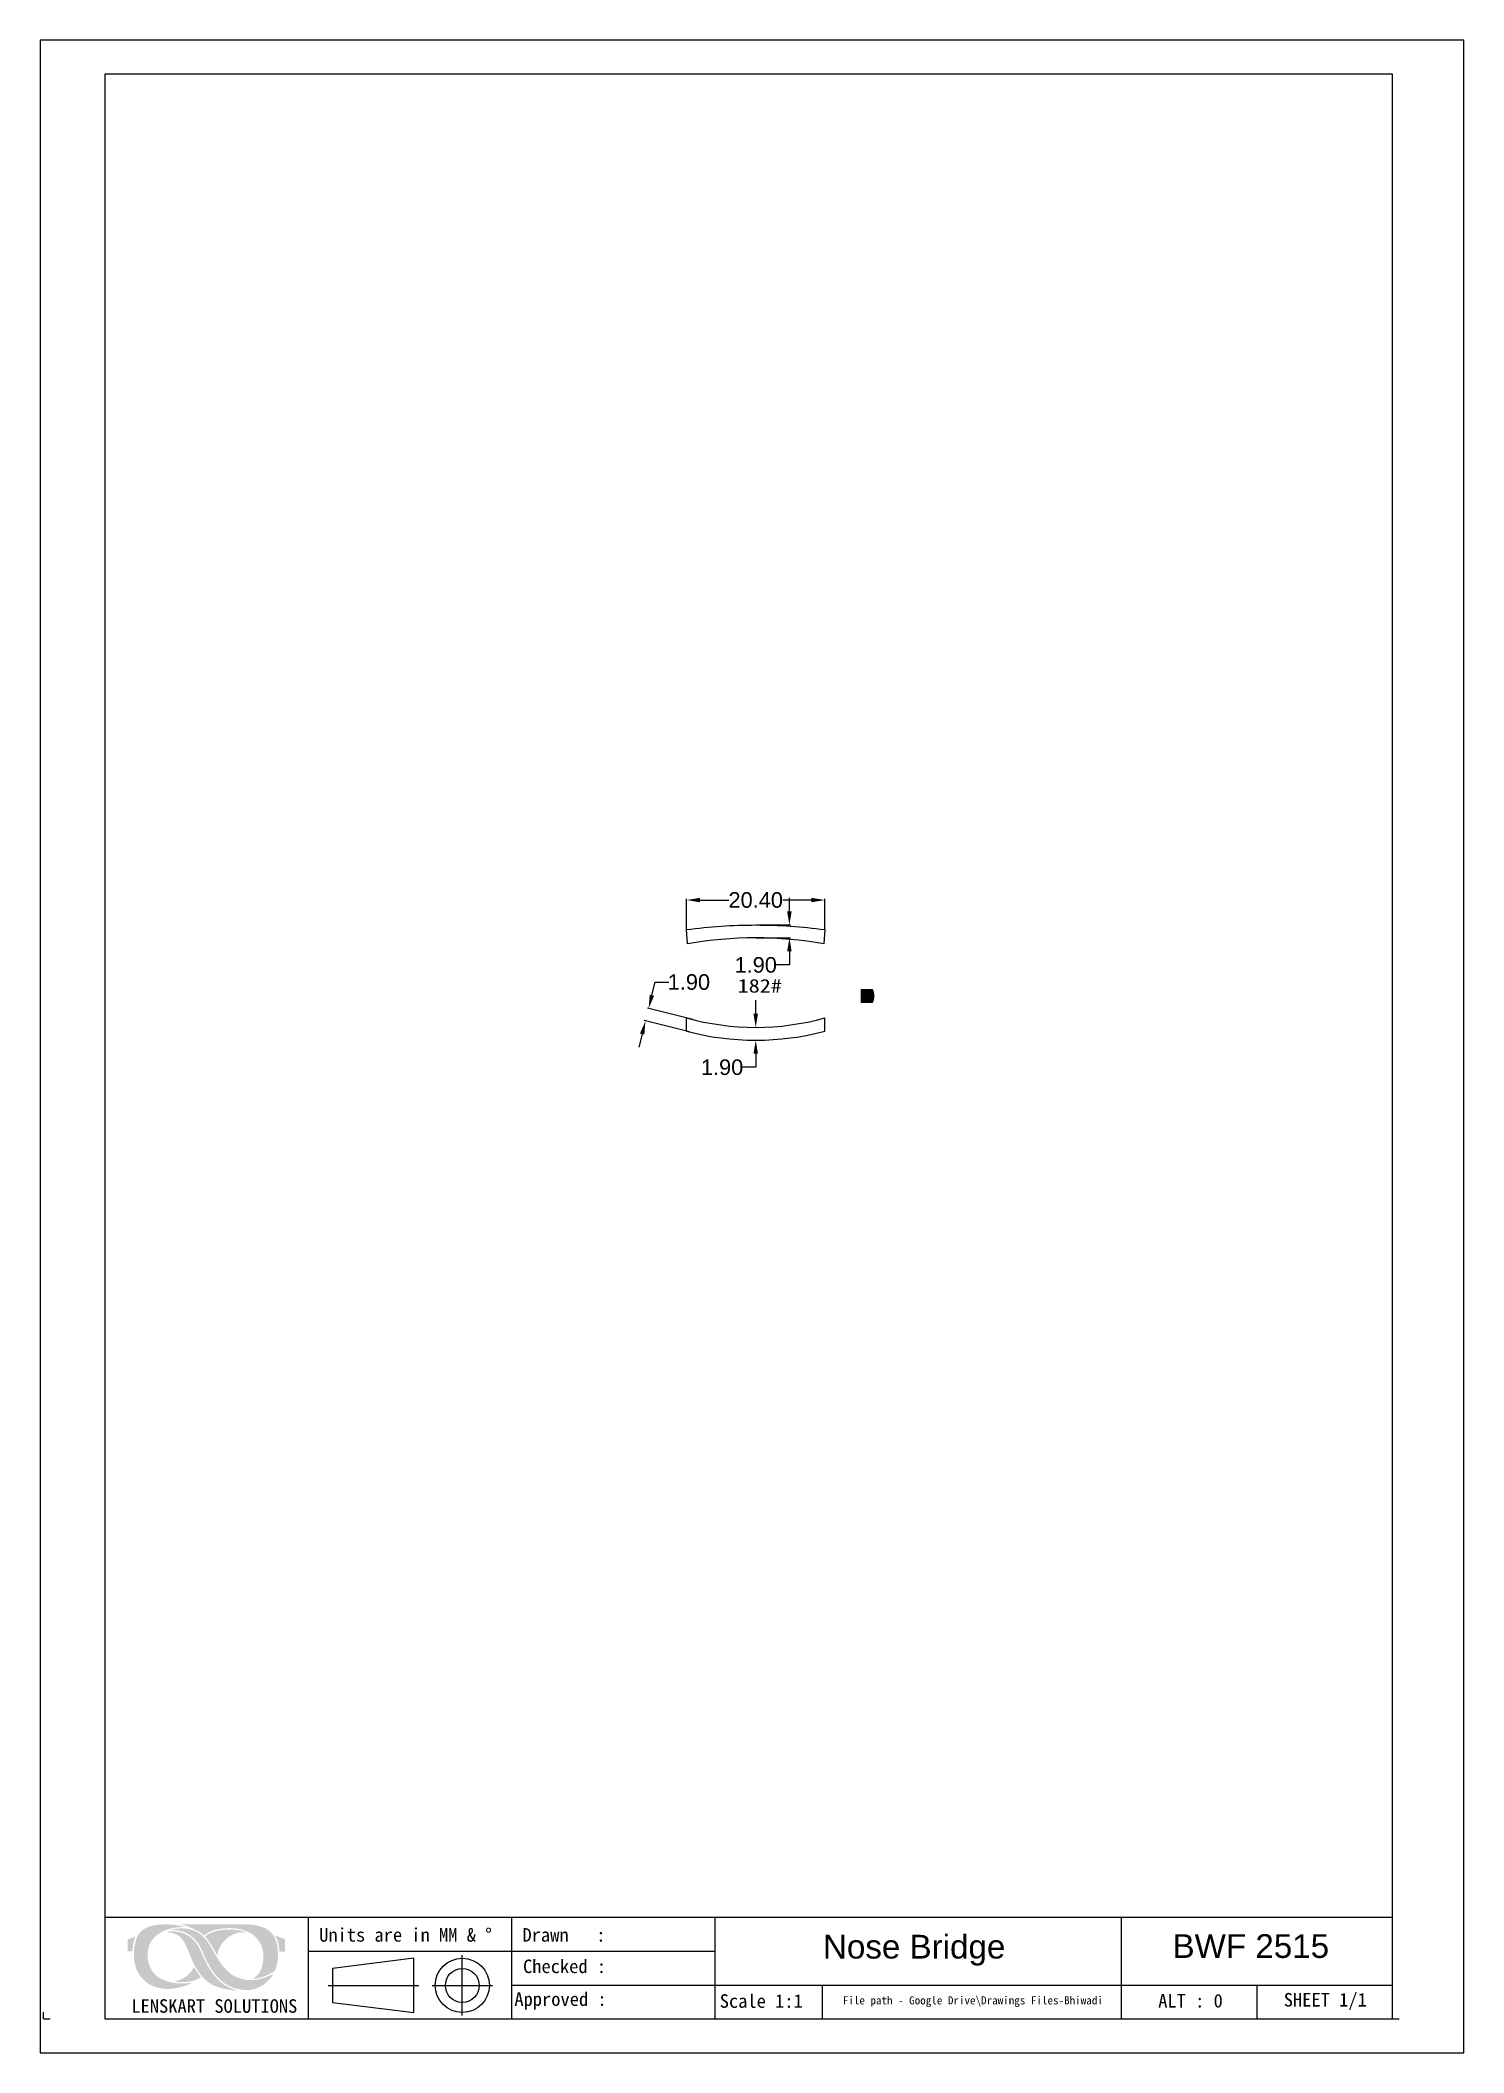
# Model space of a CAD drawing. Header units: millimetres. Extents: x 2422 to 2632, y 1247 to 1544.
import ezdxf

# ---------------------------------------------------------------- set-up
doc = ezdxf.new("R2010")
doc.units = ezdxf.units.MM
doc.layers.add('图框-线条', color=7, linetype='Continuous')
doc.layers.add('绘图', color=7, linetype='Continuous', lineweight=13)
doc.layers.add('绘图层', color=7, linetype='Continuous', lineweight=15)
doc.styles.get("Standard").update_dxf_attribs({"font": 'arial.ttf'})
doc.styles.add('宋体', font='SimSun.ttf')
doc.dimstyles.new('Standard$0', dxfattribs={"dimtxt": 2.3, "dimasz": 2, "dimexe": 1, "dimexo": 1, "dimgap": 1, "dimtad": 0, "dimtih": 1, "dimtoh": 1, "dimdec": 1, "dimzin": 0, "dimdsep": 46, "dimtxsty": 'Standard', "dimcen": 0, "dimclrd": 4, "dimclre": 4, "dimclrt": 4, "dimadec": 1, "dimazin": 0, "dimtfac": 1, "dimtdec": 1, "dimtofl": 0, "dimtmove": 0, "dimatfit": 0, "dimfxl": 1, "dimtolj": 1, "dimtzin": 0, "dimarcsym": 0})

# ---------------------------------------------------------------- blocks, each defined once
blk = doc.blocks.new('*D6')
at = {"color": 0, "lineweight": -2, "transparency": 16777216}
for p, q in [((2517.6, 1412.87), (2517.6, 1417.36)), ((2519.6, 1417.18), (2523.81, 1417.18)), ((2536, 1417.18), (2531.79, 1417.18)), ((2538, 1412.87), (2538, 1417.36))]:
    blk.add_line(p, q, dxfattribs=at)
at = {"color": 0, "transparency": 16777216}
for points in [[(2519.6, 1417.51), (2519.6, 1416.85), (2517.6, 1417.18)], [(2536, 1417.51), (2536, 1416.85), (2538, 1417.18)]]:
    blk.add_solid(points, dxfattribs=at)
at = {"layer": 'Defpoints', "color": 0, "transparency": 16777216}
for p in [(2517.6, 1417.18), (2517.6, 1412.81), (2538, 1412.81)]:
    blk.add_point(p, dxfattribs=at)
at = {"color": 0, "lineweight": 9, "transparency": 16777216, "insert": (2527.8, 1417.18), "char_height": 2.3, "attachment_point": 5}
blk.add_mtext('\\A1;20.40', dxfattribs=at)
blk = doc.blocks.new('*D7')
at = {"color": 0, "lineweight": -2, "transparency": 16777216}
for p, q in [((2532.77, 1415.5), (2532.77, 1417.5)), ((2527.86, 1413.5), (2532.95, 1413.5)), ((2527.86, 1411.6), (2532.95, 1411.6)), ((2532.77, 1409.6), (2532.77, 1407.6)), ((2532.77, 1407.6), (2530.77, 1407.6))]:
    blk.add_line(p, q, dxfattribs=at)
at = {"color": 0, "transparency": 16777216}
for points in [[(2532.43, 1415.5), (2533.1, 1415.5), (2532.77, 1413.5)], [(2532.43, 1409.6), (2533.1, 1409.6), (2532.77, 1411.6)]]:
    blk.add_solid(points, dxfattribs=at)
at = {"layer": 'Defpoints', "color": 0, "transparency": 16777216}
for p in [(2527.8, 1413.5), (2527.8, 1411.6), (2532.77, 1411.6)]:
    blk.add_point(p, dxfattribs=at)
at = {"color": 0, "lineweight": 9, "transparency": 16777216, "insert": (2527.8, 1407.6), "char_height": 2.3, "attachment_point": 5}
blk.add_mtext('\\A1;1.90', dxfattribs=at)
blk = doc.blocks.new('*D8')
at = {"color": 0, "lineweight": -2, "transparency": 16777216}
for p, q in [((2527.8, 1400.4), (2527.8, 1402.4)), ((2527.86, 1398.4), (2527.98, 1398.4)), ((2527.86, 1396.5), (2527.98, 1396.5)), ((2527.8, 1394.5), (2527.8, 1392.5)), ((2527.8, 1392.5), (2525.8, 1392.5))]:
    blk.add_line(p, q, dxfattribs=at)
at = {"color": 0, "transparency": 16777216}
for points in [[(2527.47, 1400.4), (2528.13, 1400.4), (2527.8, 1398.4)], [(2527.47, 1394.5), (2528.13, 1394.5), (2527.8, 1396.5)]]:
    blk.add_solid(points, dxfattribs=at)
at = {"layer": 'Defpoints', "color": 0, "transparency": 16777216}
for p in [(2527.8, 1398.4), (2527.8, 1396.5), (2527.8, 1396.5)]:
    blk.add_point(p, dxfattribs=at)
at = {"color": 0, "lineweight": 9, "transparency": 16777216, "insert": (2522.84, 1392.5), "char_height": 2.3, "attachment_point": 5}
blk.add_mtext('\\A1;1.90', dxfattribs=at)
blk = doc.blocks.new('*D9')
at = {"color": 0, "lineweight": -2, "transparency": 16777216}
for p, q in [((2512.48, 1403.13), (2512.97, 1405.07)), ((2512.97, 1405.07), (2514.97, 1405.07)), ((2518.05, 1397.71), (2511.36, 1399.39)), ((2518.51, 1399.55), (2511.82, 1401.24)), ((2511.04, 1397.41), (2510.56, 1395.47))]:
    blk.add_line(p, q, dxfattribs=at)
at = {"color": 0, "transparency": 16777216}
for points in [[(2512.16, 1403.21), (2512.81, 1403.05), (2512, 1401.19)], [(2510.72, 1397.49), (2511.37, 1397.33), (2511.53, 1399.35)]]:
    blk.add_solid(points, dxfattribs=at)
at = {"layer": 'Defpoints', "color": 0, "transparency": 16777216}
for p in [(2511.53, 1399.35), (2518.57, 1399.54), (2518.11, 1397.7)]:
    blk.add_point(p, dxfattribs=at)
at = {"color": 0, "lineweight": 9, "transparency": 16777216, "insert": (2517.94, 1405.07), "char_height": 2.3, "attachment_point": 5}
blk.add_mtext('\\A1;1.90', dxfattribs=at)
blk = doc.blocks.new('hfh')
at = {"layer": '图框-线条', "lineweight": 0, "ltscale": 0.1}
h = blk.add_hatch(color=252, dxfattribs=at)
edge = h.paths.add_edge_path()
edge.add_spline(control_points=[(2045.61, 1172.06), (2045.61, 1172.06), (2045.61, 1170.35), (2045.61, 1170.35), (2045.61, 1170.35), (2045.61, 1170.35), (2046.32, 1170.35), (2046.32, 1170.35), (2046.32, 1170.35), (2046.38, 1170.75), (2046.38, 1171.1), (2046.46, 1171.49), (2046.46, 1171.49), (2046.53, 1171.84), (2046.64, 1172.19), (2046.76, 1172.5), (2046.76, 1172.5), (2046.76, 1172.5), (2045.61, 1172.06), (2045.61, 1172.06)], knot_values=[0, 0, 0, 0, 0.166667, 0.166667, 0.166667, 0.166677, 0.333333, 0.333333, 0.333333, 0.333343, 0.5, 0.5, 0.5, 0.50001, 0.666667, 0.666667, 0.666667, 0.666677, 1, 1, 1, 1], degree=3, periodic=0)
edge = h.paths.add_edge_path()
edge.add_spline(control_points=[(2068.01, 1170.27), (2068.01, 1170.27), (2068.82, 1170.26), (2068.82, 1170.26), (2068.82, 1170.26), (2068.82, 1170.26), (2068.82, 1172.12), (2068.82, 1172.12), (2068.82, 1172.12), (2068.82, 1172.12), (2067.41, 1172.68), (2067.41, 1172.68), (2067.41, 1172.68), (2067.56, 1172.32), (2067.72, 1172.06), (2067.83, 1171.61), (2067.83, 1171.61), (2067.94, 1171.16), (2067.97, 1170.76), (2068.01, 1170.27)], knot_values=[0, 0, 0, 0, 0.166667, 0.166667, 0.166667, 0.166677, 0.333333, 0.333333, 0.333333, 0.333343, 0.5, 0.5, 0.5, 0.50001, 0.666667, 0.666667, 0.666667, 0.666677, 1, 1, 1, 1], degree=3, periodic=0)
edge = h.paths.add_edge_path(flags=17)
edge.add_spline(control_points=[(2052.53, 1165.93), (2052.66, 1165.82), (2053.49, 1165.8), (2053.63, 1165.8), (2053.63, 1165.8), (2054.51, 1165.77), (2055.83, 1165.99), (2056.41, 1166.54), (2056.41, 1166.54), (2056.35, 1166.62), (2056.32, 1166.66), (2056.27, 1166.73), (2056.27, 1166.73), (2056.27, 1166.73), (2055.4, 1168.01), (2055.4, 1168.01), (2055.4, 1168.01), (2055.19, 1167.75), (2055.09, 1167.26), (2054.29, 1166.64), (2054.29, 1166.64), (2053.82, 1166.28), (2053.26, 1166.03), (2052.53, 1165.93)], knot_values=[0, 0, 0, 0, 0.142857, 0.142857, 0.142857, 0.142867, 0.285714, 0.285714, 0.285714, 0.285724, 0.428571, 0.428571, 0.428571, 0.428581, 0.571429, 0.571429, 0.571429, 0.571439, 0.714286, 0.714286, 0.714286, 0.714296, 1, 1, 1, 1], degree=3, periodic=0)
edge = h.paths.add_edge_path(flags=17)
edge.add_spline(control_points=[(2057.08, 1172.5), (2057.13, 1172.42), (2057.14, 1172.43), (2057.2, 1172.36), (2057.2, 1172.36), (2057.85, 1171.62), (2058.78, 1169.83), (2058.9, 1169.7), (2058.9, 1169.7), (2058.96, 1171.2), (2060.21, 1172.51), (2061.45, 1172.94), (2061.45, 1172.94), (2062.1, 1173.17), (2062.45, 1173.17), (2063.17, 1173.11), (2063.17, 1173.11), (2062.93, 1173.3), (2061.92, 1173.46), (2061.67, 1173.49), (2061.67, 1173.49), (2060.46, 1173.63), (2058.7, 1173.52), (2057.62, 1172.91), (2057.62, 1172.91), (2057.45, 1172.82), (2057.14, 1172.62), (2057.08, 1172.5)], knot_values=[0, 0, 0, 0, 0.125, 0.125, 0.125, 0.12501, 0.25, 0.25, 0.25, 0.25001, 0.375, 0.375, 0.375, 0.37501, 0.5, 0.5, 0.5, 0.50001, 0.625, 0.625, 0.625, 0.62501, 0.75, 0.75, 0.75, 0.75001, 1, 1, 1, 1], degree=3, periodic=0)
edge = h.paths.add_edge_path()
edge.add_spline(control_points=[(2056.5, 1170.15), (2056.09, 1171.07), (2055.97, 1171.32), (2055.33, 1172.01), (2055.33, 1172.01), (2054.45, 1172.95), (2053.11, 1173.42), (2051.78, 1173.24), (2051.78, 1173.24), (2051.69, 1173.23), (2051.62, 1173.22), (2051.53, 1173.2), (2051.53, 1173.2), (2051.53, 1173.2), (2051.3, 1173.13), (2051.3, 1173.13), (2051.3, 1173.13), (2052.07, 1173.1), (2052.66, 1172.98), (2053.17, 1172.6), (2053.17, 1172.6), (2053.68, 1172.22), (2053.87, 1171.91), (2054.2, 1171.25), (2054.2, 1171.25), (2054.73, 1170.17), (2055.08, 1168.96), (2055.68, 1167.96), (2055.68, 1167.96), (2056.31, 1166.89), (2056.92, 1166.11), (2057.98, 1165.49), (2057.98, 1165.49), (2058.84, 1164.99), (2060.63, 1164.52), (2061.82, 1164.57), (2061.82, 1164.57), (2061.68, 1164.63), (2061.5, 1164.66), (2061.34, 1164.71), (2061.34, 1164.71), (2059.13, 1165.38), (2057.85, 1167.26), (2056.88, 1169.32), (2056.88, 1169.32), (2056.75, 1169.59), (2056.62, 1169.87), (2056.5, 1170.15)], knot_values=[0, 0, 0, 0, 0.076923, 0.076923, 0.076923, 0.076933, 0.153846, 0.153846, 0.153846, 0.153856, 0.230769, 0.230769, 0.230769, 0.230779, 0.307692, 0.307692, 0.307692, 0.307702, 0.384615, 0.384615, 0.384615, 0.384625, 0.461538, 0.461538, 0.461538, 0.461548, 0.538462, 0.538462, 0.538462, 0.538472, 0.615385, 0.615385, 0.615385, 0.615395, 0.692308, 0.692308, 0.692308, 0.692318, 0.769231, 0.769231, 0.769231, 0.769241, 0.846154, 0.846154, 0.846154, 0.846164, 1, 1, 1, 1], degree=3, periodic=0)
edge = h.paths.add_edge_path()
edge.add_spline(control_points=[(2067.12, 1167), (2067.09, 1167), (2066.27, 1166.61), (2066.1, 1166.55), (2066.1, 1166.55), (2065.75, 1166.41), (2065.33, 1166.28), (2064.94, 1166.21), (2064.94, 1166.21), (2063.97, 1166.02), (2063.25, 1166.02), (2062.32, 1166.29), (2062.32, 1166.29), (2060.73, 1166.75), (2059.81, 1167.86), (2059.07, 1169.02), (2059.07, 1169.02), (2057.74, 1171.08), (2057.21, 1173.07), (2054.66, 1173.61), (2054.66, 1173.61), (2054.23, 1173.7), (2053.72, 1173.74), (2053.26, 1173.7), (2053.26, 1173.7), (2052.96, 1173.68), (2052.24, 1173.61), (2052.02, 1173.48), (2052.02, 1173.48), (2053.14, 1173.5), (2054.02, 1173.28), (2054.82, 1172.71), (2054.82, 1172.71), (2056.47, 1171.53), (2056.52, 1170.29), (2057.39, 1168.74), (2057.39, 1168.74), (2057.8, 1168), (2058.1, 1167.43), (2058.67, 1166.76), (2058.67, 1166.76), (2059.86, 1165.37), (2061.12, 1164.75), (2063.06, 1164.61), (2063.06, 1164.61), (2064, 1164.54), (2064.94, 1164.95), (2065.56, 1165.34), (2065.56, 1165.34), (2065.99, 1165.61), (2066.33, 1165.95), (2066.65, 1166.32), (2066.65, 1166.32), (2066.81, 1166.51), (2066.99, 1166.79), (2067.12, 1167)], knot_values=[0, 0, 0, 0, 0.066667, 0.066667, 0.066667, 0.066677, 0.133333, 0.133333, 0.133333, 0.133343, 0.2, 0.2, 0.2, 0.20001, 0.266667, 0.266667, 0.266667, 0.266677, 0.333333, 0.333333, 0.333333, 0.333343, 0.4, 0.4, 0.4, 0.40001, 0.466667, 0.466667, 0.466667, 0.466677, 0.533333, 0.533333, 0.533333, 0.533343, 0.6, 0.6, 0.6, 0.60001, 0.666667, 0.666667, 0.666667, 0.666677, 0.733333, 0.733333, 0.733333, 0.733343, 0.8, 0.8, 0.8, 0.80001, 0.866667, 0.866667, 0.866667, 0.866677, 1, 1, 1, 1], degree=3, periodic=0)
edge = h.paths.add_edge_path()
edge.add_spline(control_points=[(2056.93, 1172.66), (2057.49, 1173.1), (2057.65, 1173.24), (2058.47, 1173.47), (2058.47, 1173.47), (2060.34, 1173.99), (2062.75, 1173.85), (2064.22, 1172.7), (2064.22, 1172.7), (2065.02, 1172.07), (2065.68, 1170.97), (2065.64, 1169.42), (2065.64, 1169.42), (2065.61, 1168.27), (2065.33, 1167.17), (2064.42, 1166.51), (2064.42, 1166.51), (2064.36, 1166.47), (2064.12, 1166.31), (2064.06, 1166.29), (2064.06, 1166.29), (2064.95, 1166.24), (2066.34, 1166.84), (2067.08, 1167.26), (2067.08, 1167.26), (2067.36, 1167.41), (2067.33, 1167.39), (2067.45, 1167.71), (2067.45, 1167.71), (2067.91, 1168.97), (2067.93, 1170.72), (2067.5, 1171.95), (2067.5, 1171.95), (2067.31, 1172.51), (2067.09, 1172.81), (2066.72, 1173.18), (2066.72, 1173.18), (2065.96, 1173.94), (2064.45, 1174.29), (2063.36, 1174.29), (2063.36, 1174.29), (2060.14, 1174.29), (2056.83, 1174.33), (2053.62, 1174.29), (2053.62, 1174.29), (2053.86, 1174.19), (2054.27, 1174.09), (2054.54, 1173.99), (2054.54, 1173.99), (2054.81, 1173.9), (2055.99, 1173.34), (2056.22, 1173.2), (2056.22, 1173.2), (2056.55, 1173.01), (2056.87, 1172.7), (2056.93, 1172.66)], knot_values=[0, 0, 0, 0, 0.066667, 0.066667, 0.066667, 0.066677, 0.133333, 0.133333, 0.133333, 0.133343, 0.2, 0.2, 0.2, 0.20001, 0.266667, 0.266667, 0.266667, 0.266677, 0.333333, 0.333333, 0.333333, 0.333343, 0.4, 0.4, 0.4, 0.40001, 0.466667, 0.466667, 0.466667, 0.466677, 0.533333, 0.533333, 0.533333, 0.533343, 0.6, 0.6, 0.6, 0.60001, 0.666667, 0.666667, 0.666667, 0.666677, 0.733333, 0.733333, 0.733333, 0.733343, 0.8, 0.8, 0.8, 0.80001, 0.866667, 0.866667, 0.866667, 0.866677, 1, 1, 1, 1], degree=3, periodic=0)
edge = h.paths.add_edge_path()
edge.add_spline(control_points=[(2055.14, 1165.71), (2055.01, 1165.72), (2054.74, 1165.66), (2054.58, 1165.64), (2054.58, 1165.64), (2052.01, 1165.4), (2048.97, 1166.08), (2048.61, 1169.22), (2048.61, 1169.22), (2048.43, 1170.69), (2048.89, 1172.02), (2050.07, 1172.82), (2050.07, 1172.82), (2051.24, 1173.63), (2052.42, 1173.94), (2054.15, 1173.9), (2054.15, 1173.9), (2054.15, 1173.9), (2053.45, 1174.09), (2053.45, 1174.09), (2053.45, 1174.09), (2051.92, 1174.42), (2049.64, 1174.43), (2048.29, 1173.76), (2048.29, 1173.76), (2047.52, 1173.38), (2047.1, 1172.81), (2046.81, 1171.86), (2046.81, 1171.86), (2046.31, 1170.24), (2046.45, 1167.74), (2047.67, 1166.46), (2047.67, 1166.46), (2047.83, 1166.3), (2047.9, 1166.18), (2048.09, 1166.04), (2048.09, 1166.04), (2048.28, 1165.88), (2048.31, 1165.83), (2048.55, 1165.66), (2048.55, 1165.66), (2050.13, 1164.55), (2052.18, 1164.61), (2053.98, 1165.21), (2053.98, 1165.21), (2054.19, 1165.28), (2054.4, 1165.36), (2054.59, 1165.45), (2054.59, 1165.45), (2054.71, 1165.5), (2055.08, 1165.69), (2055.14, 1165.71)], knot_values=[0, 0, 0, 0, 0.071429, 0.071429, 0.071429, 0.071439, 0.142857, 0.142857, 0.142857, 0.142867, 0.214286, 0.214286, 0.214286, 0.214296, 0.285714, 0.285714, 0.285714, 0.285724, 0.357143, 0.357143, 0.357143, 0.357153, 0.428571, 0.428571, 0.428571, 0.428581, 0.5, 0.5, 0.5, 0.50001, 0.571429, 0.571429, 0.571429, 0.571439, 0.642857, 0.642857, 0.642857, 0.642867, 0.714286, 0.714286, 0.714286, 0.714296, 0.785714, 0.785714, 0.785714, 0.785724, 0.857143, 0.857143, 0.857143, 0.857153, 1, 1, 1, 1], degree=3, periodic=0)
for p, q in [((2042.25, 1175.36), (2232.25, 1175.36)), ((2072.25, 1175.36), (2072.25, 1160.36)), ((2102.25, 1175.36), (2102.25, 1160.36)), ((2132.25, 1175.36), (2132.25, 1160.36)), ((2192.25, 1160.36), (2192.25, 1175.36)), ((2072.25, 1170.36), (2132.25, 1170.36)), ((2095, 1160.86), (2095, 1169.75)), ((2075.19, 1165.3), (2088.58, 1165.3)), ((2090.56, 1165.3), (2099.44, 1165.3)), ((2102.25, 1165.36), (2232.25, 1165.36)), ((2148.09, 1165.35), (2148.09, 1160.35)), ((2212.25, 1160.36), (2212.25, 1165.36)), ((2033.22, 1160.36), (2033.22, 1161.36)), ((2033.22, 1160.36), (2034.22, 1160.36)), ((2042.25, 1160.36), (2233.22, 1160.36))]:
    blk.add_line(p, q)
for points in [[(2032.74, 1155.36), (2242.74, 1155.36), (2242.74, 1452.36), (2032.74, 1452.36)], [(2075.85, 1162.8), (2087.85, 1161.3), (2087.85, 1169.3), (2075.85, 1167.8)]]:
    blk.add_lwpolyline(points, close=True)
blk.add_lwpolyline([(2232.25, 1160.36), (2232.25, 1447.36), (2042.25, 1447.36), (2042.25, 1160.36)])
for radius in [4, 2.5]:
    blk.add_circle((2095, 1165.3), radius)
at = {"insert": (2161.66, 1170.49), "char_height": 3.5, "width": 34.3483, "attachment_point": 5}
blk.add_mtext('Nose Bridge', dxfattribs=at)
at = {"layer": '绘图层', "color": 7, "linetype": 'ByBlock', "lineweight": 9, "attachment_point": 5, "style": '宋体'}
for s, insert, char_height, width in [('\\pxql;{\\fNSimSun|b0|i0|c0|p49;Units are in MM & %%D}', (2089.15, 1172.74), 2, 30.5443), ('\\pxql;{\\fNSimSun|b0|i0|c0|p49;Drawn   : }', (2119.15, 1172.74), 2, 30.5443), ('\\pxql;{\\fNSimSun|b0|i0|c0|p49;Checked : }', (2115.41, 1168.1), 2, 22.9015), ('\\pxql;{\\fNSimSun|b0|i0|c0|p49;Approved :}', (2114.13, 1162.99), 2, 22.9015), ('{\\fNSimSun|b0|i0|c0|p49;SHEET 1/1}', (2222.31, 1162.94), 2, 17.2791), ('{\\fSimSun|b0|i0|c134|p2;LENSKART SOLUTIONS}', (2058.42, 1162.24), 2, 58.9745), ('\\pxql;{\\fNSimSun|b0|i0|c0|p49;Scale 1:1}', (2144.43, 1162.98), 2, 22.9015), ('\\pxql;{\\fNSimSun|b0|i0|c0|p49;File path - Google Drive\\\\Drawings Files-Bhiwadi}', (2196.07, 1162.9), 1.2, 89.89), ('{\\fNSimSun|b0|i0|c0|p49;ALT : 0}', (2202.43, 1163.02), 2, 17.2791)]:
    blk.add_mtext(s, dxfattribs=dict(at, insert=insert, char_height=char_height, width=width))

msp = doc.modelspace()

# ---------------------------------------------------------------- hatches: boundary and pattern name
at = {"lineweight": 9}
h = msp.add_hatch(dxfattribs=at)
h.set_pattern_fill('ANSI31', color=1, style=0)
h.set_pattern_definition([(45, (2478.72335, 1396.03532), (-0.08838835, 0.08838835), [])])
h.paths.add_polyline_path([(2545.034, 1402.07, 0.2105263), (2545.034, 1403.97), (2543.334, 1403.97), (2543.334, 1402.07)])

# ---------------------------------------------------------------- linework, layer by layer
for p, q in [((2517.601, 1397.846), (2517.601, 1399.797)), ((2538.001, 1397.846), (2538.001, 1399.797))]:
    msp.add_line(p, q)
msp.add_lwpolyline([(2538.001, 1412.812), (2537.843, 1410.7, 0.0896272), (2517.759, 1410.7), (2517.601, 1412.812, -0.0336611), (2527.801, 1413.5, -0.0336611)], format="xyb", close=True)
for radius, start, end in [(37.857, 254.36941, 285.63059), (39.757, 255.1341, 284.8659)]:
    msp.add_arc((2527.801, 1436.254), radius, start, end)
at = {"layer": '绘图', "color": 0, "lineweight": 9, "ltscale": 0.05}
msp.add_lwpolyline([(2545.034, 1403.97), (2543.334, 1403.97), (2543.334, 1402.07), (2545.034, 1402.07, 0.2105263)], format="xyb", close=True, dxfattribs=at)

# ---------------------------------------------------------------- block references
msp.add_blockref('hfh', (389.514, 91.706))

# ---------------------------------------------------------------- texts
for s, insert, char_height, width, attachment_point in [('{\\fSimSun|b1|i0|c134|p2;\\W1.2;182#}', (2525.129, 1405.525), 2, 14.41517, 1), ('BWF 2515', (2600.84, 1262.79), 3.5, 53.18236, 5)]:
    msp.add_mtext(s, dxfattribs=dict(insert=insert, char_height=char_height, width=width, attachment_point=attachment_point))

# ---------------------------------------------------------------- dimensions: what is measured, and where the dimension line sits
at = {"color": 3, "lineweight": 9}
dim = msp.add_linear_dim(base=(2517.601, 1417.179), p1=(2538.001, 1412.812), p2=(2517.601, 1412.812), dimstyle='Standard$0', override={"dimexe": 0.18, "dimexo": 0.0625, "dimgap": 0.09, "dimdec": 2, "dimcen": 0.09, "dimclrd": 0, "dimclre": 0, "dimclrt": 0, "dimtdec": 2, "dimatfit": 3, "dimfxl": 1.25}, dxfattribs=at)
dim.commit()
dim.dimension.update_dxf_attribs({"geometry": '*D6', "text_midpoint": (2527.801, 1417.179)})
for base, p1, p2, angle, picture, middle, dimtype in [((2532.766, 1411.6), (2527.801, 1413.5), (2527.801, 1411.6), 90, '*D7', (2527.801, 1407.6), 160), ((2511.532, 1399.349), (2518.572, 1399.539), (2518.108, 1397.696), 255.8893, '*D9', (2517.936, 1405.071), 161)]:
    dim = msp.add_linear_dim(base=base, p1=p1, p2=p2, angle=angle, dimstyle='Standard$0', override={"dimexe": 0.18, "dimexo": 0.0625, "dimgap": 0.09, "dimdec": 2, "dimcen": 0.09, "dimclrd": 0, "dimclre": 0, "dimclrt": 0, "dimtdec": 2, "dimatfit": 3, "dimfxl": 1.25}, dxfattribs=at)
    dim.commit()
    dim.dimension.update_dxf_attribs({"geometry": picture, "text_midpoint": middle, "dimtype": dimtype})
dim = msp.add_linear_dim(base=(2527.801, 1396.497), p1=(2527.801, 1398.397), p2=(2527.801, 1396.497), angle=90, dimstyle='Standard$0', override={"dimexe": 0.18, "dimexo": 0.0625, "dimgap": 0.09, "dimdec": 2, "dimcen": 0.09, "dimclrd": 0, "dimclre": 0, "dimclrt": 0, "dimtdec": 2, "dimatfit": 3, "dimfxl": 1.25}, dxfattribs=at)
dim.commit()
dim.dimension.update_dxf_attribs({"geometry": '*D8', "text_midpoint": (2522.836, 1392.497)})

doc.saveas('drawing.dxf')
